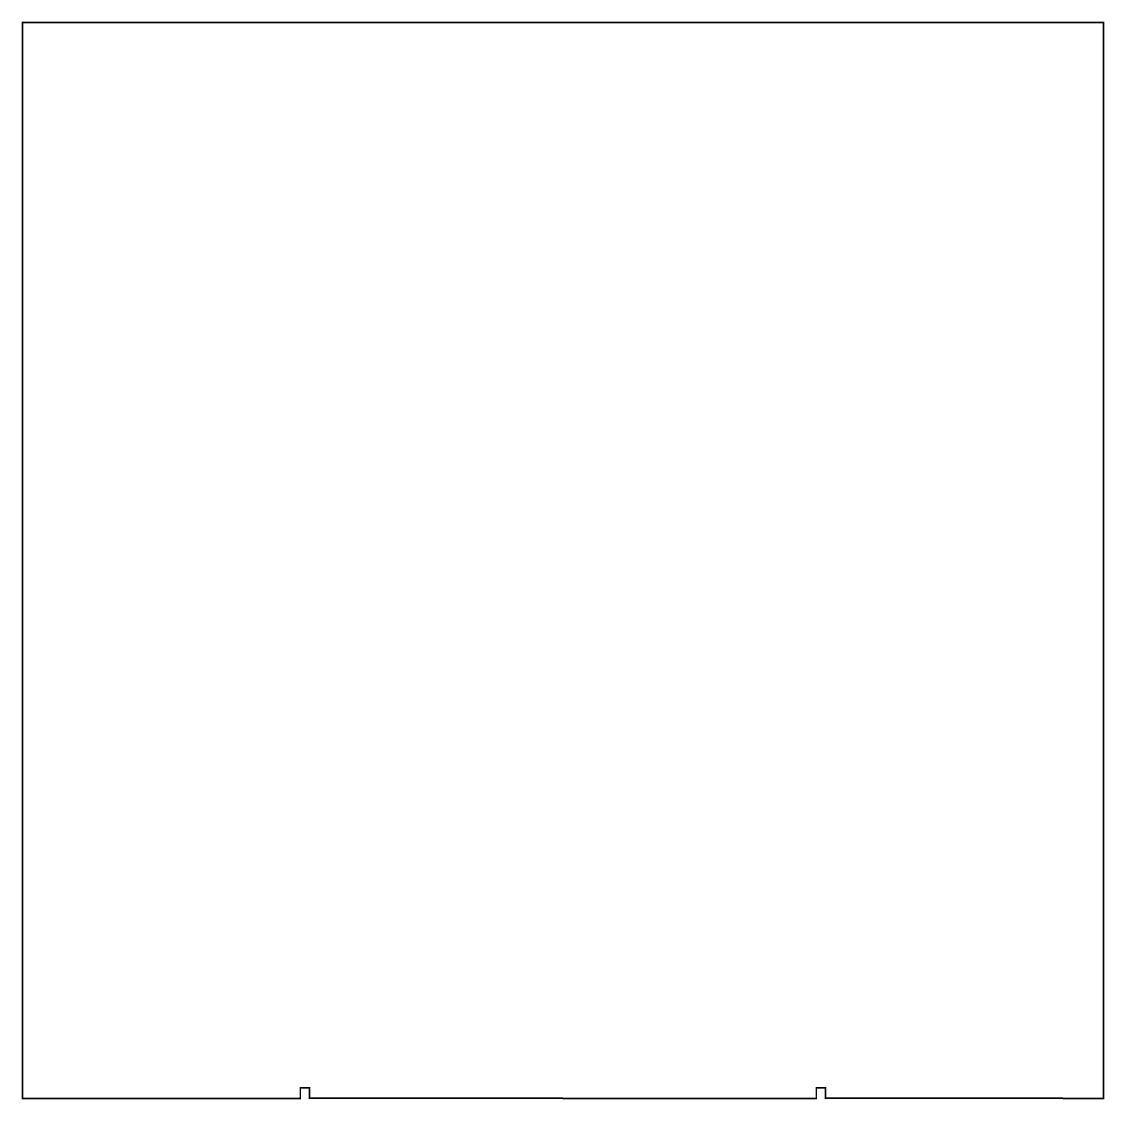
# Model space of a CAD drawing. Extents: x -3 to 129, y 0 to 132.
import ezdxf

# ---------------------------------------------------------------- set-up
doc = ezdxf.new("R2010")
doc.units = 0
doc.layers.add('078731-1ROU1_GBR', color=4, linetype='CONTINUOUS')

msp = doc.modelspace()

# ---------------------------------------------------------------- linework, layer by layer
at = {"layer": '078731-1ROU1_GBR', "const_width": 0.2}
msp.add_lwpolyline([(129.240026, 131.59994), (129.240026, 0), (124.319158, 0), (124.243998, 0.034036), (95.225108, 0.034036), (95.225108, 1.32207), (94.108016, 1.32207), (94.108016, 0), (63.141708, 0), (63.066396, 0.034036), (32.105092, 0.034036), (32.105092, 1.32207), (30.988, 1.32207), (30.988, 0), (-2.999994, 0), (-2.999994, 131.59994), (129.240026, 131.59994)], dxfattribs=at)

doc.saveas('drawing.dxf')
